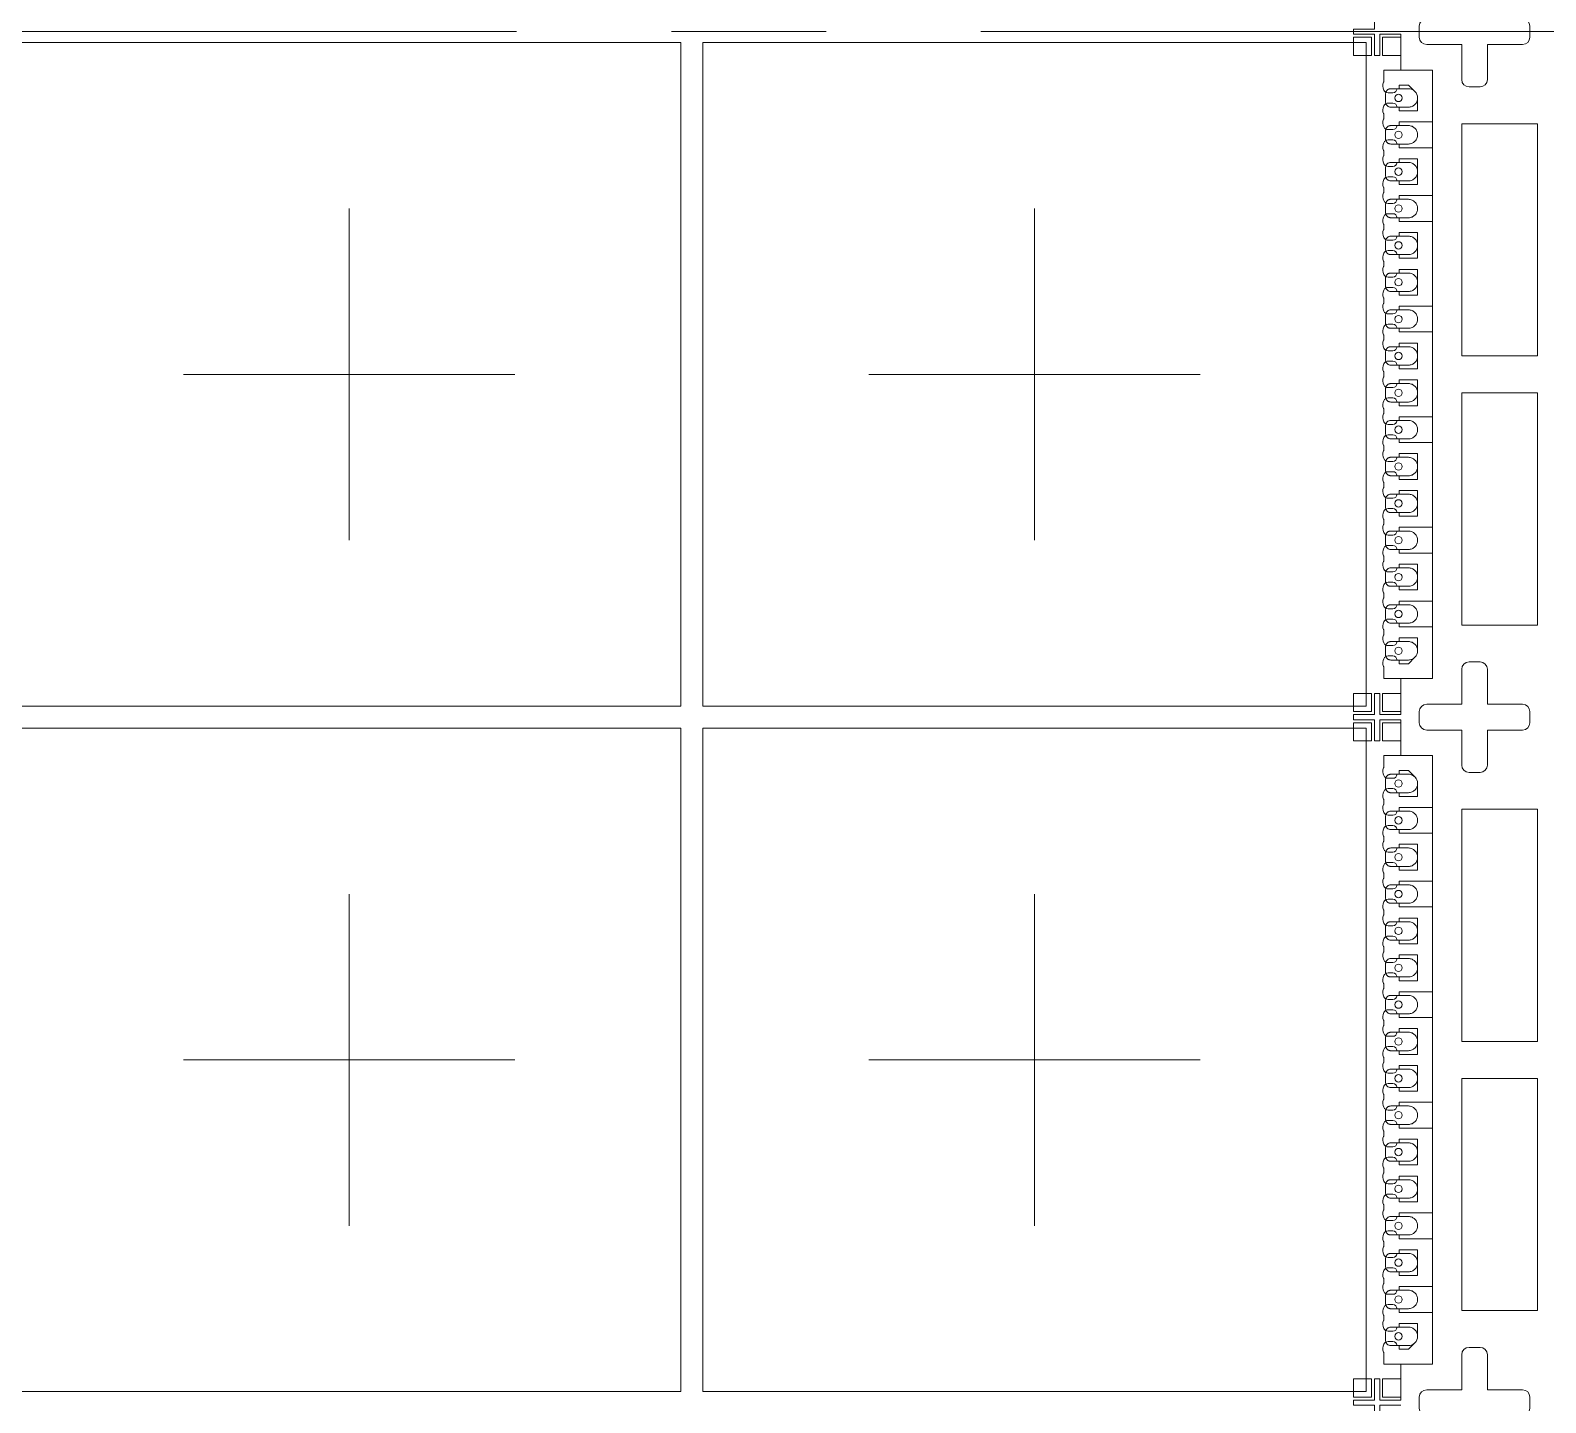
# Model space of a CAD drawing. Extents: x 0.5 to 10.25, y 0.33 to 6.92.
# Drawn here: x 2.588 to 3.616, y 3.782 to 4.713 of the extents above; entities that cross this region are included whole.
import ezdxf

# ---------------------------------------------------------------- set-up
doc = ezdxf.new("R2010")
doc.units = 0
doc.header["$LTSCALE"] = 0.006
doc.header["$MEASUREMENT"] = 0
doc.linetypes.add('CENTER', pattern=[2, 1.25, -0.25, 0.25, -0.25])
doc.linetypes.add('HIDDEN', pattern=[0.375, 0.25, -0.125])
doc.layers.get('0').update_dxf_attribs({"linetype": 'CONTINUOUS'})
for name, color, linetype in [('1', 7, 'CONTINUOUS'), ('1D', 7, 'CONTINUOUS'), ('3D', 7, 'CONTINUOUS')]:
    doc.layers.add(name, color=color, linetype=linetype)

msp = doc.modelspace()

# ---------------------------------------------------------------- linework, layer by layer
at = {"color": 0, "lineweight": 13}
for p, q in [((3.517937, 4.710295), (3.517937, 4.708295)), ((3.517948, 4.695918), (3.517948, 4.685942)), ((3.517959, 4.26317), (3.517959, 4.273148)), ((3.503584, 4.26317), (3.500039, 4.26317)), ((3.517937, 4.250795), (3.517937, 4.248795)), ((3.517937, 4.245295), (3.517937, 4.243295)), ((3.517948, 4.230918), (3.517948, 4.220942)), ((3.517959, 3.79817), (3.517959, 3.808148)), ((3.503584, 3.79817), (3.500039, 3.79817)), ((3.517937, 3.785795), (3.517937, 3.783795))]:
    msp.add_line(p, q, dxfattribs=at)
for points in [[(3.498062, 4.708295), (3.485687, 4.708295), (3.485687, 4.69592), (3.498062, 4.69592)], [(3.505562, 4.708295), (3.517937, 4.708295), (3.517937, 4.69592), (3.505562, 4.69592)], [(3.498062, 4.26317), (3.485687, 4.26317), (3.485687, 4.250795), (3.498062, 4.250795)], [(3.505562, 4.26317), (3.517937, 4.26317), (3.517937, 4.250795), (3.505562, 4.250795)], [(3.498062, 4.243295), (3.485687, 4.243295), (3.485687, 4.23092), (3.498062, 4.23092)], [(3.505562, 4.243295), (3.517937, 4.243295), (3.517937, 4.23092), (3.505562, 4.23092)], [(3.498062, 3.79817), (3.485687, 3.79817), (3.485687, 3.785795), (3.498062, 3.785795)], [(3.505562, 3.79817), (3.517937, 3.79817), (3.517937, 3.785795), (3.505562, 3.785795)]]:
    msp.add_lwpolyline(points, close=True, dxfattribs=at)
for points in [[(3.539312, 4.650795), (3.51683, 4.650795), (3.51683, 4.648295), (3.515326, 4.648295, -0.39913711), (3.51243, 4.645545), (3.509404, 4.645545, -0.27711491), (3.506315, 4.647399, -0.23940692), (3.506212, 4.652682, 0.11309496), (3.506312, 4.653118), (3.506312, 4.655972, 0.11309496), (3.506212, 4.656407, -0.23940692), (3.506315, 4.66169, -0.27711491), (3.509404, 4.663545), (3.51243, 4.663545, -0.39913711), (3.515326, 4.660795), (3.51683, 4.660795), (3.51683, 4.658295), (3.529312, 4.658295), (3.529312, 4.667067, 0.20158283), (3.527481, 4.671464), (3.523151, 4.675795), (3.51683, 4.675795), (3.51683, 4.673295), (3.515326, 4.673295, -0.39913711), (3.51243, 4.670545), (3.509404, 4.670545, -0.27711491), (3.506315, 4.672399, -0.23940701), (3.506212, 4.677682, 0.11309496), (3.506312, 4.678118), (3.506312, 4.685942), (3.539312, 4.685942), (3.539312, 4.273148)], [(3.539312, 4.600795), (3.51683, 4.600795), (3.51683, 4.598295), (3.515326, 4.598295, -0.39913711), (3.51243, 4.595545), (3.509404, 4.595545, -0.27711491), (3.506315, 4.597399, -0.23940692), (3.506212, 4.602682, 0.11309496), (3.506312, 4.603118), (3.506312, 4.605972, 0.11309496), (3.506212, 4.606407, -0.23940692), (3.506315, 4.61169, -0.27711491), (3.509404, 4.613545), (3.51243, 4.613545, -0.39913711), (3.515326, 4.610795), (3.51683, 4.610795), (3.51683, 4.608295), (3.529312, 4.608295), (3.529312, 4.625795), (3.51683, 4.625795), (3.51683, 4.623295), (3.515326, 4.623295, -0.39913711), (3.51243, 4.620545), (3.509404, 4.620545, -0.27711491), (3.506315, 4.622399, -0.23940692), (3.506212, 4.627682, 0.11309496), (3.506312, 4.628118), (3.506312, 4.630972, 0.11309496), (3.506212, 4.631407, -0.23940692), (3.506315, 4.63669, -0.27711491), (3.509404, 4.638545), (3.51243, 4.638545, -0.39913711), (3.515326, 4.635795), (3.51683, 4.635795), (3.51683, 4.633295), (3.539312, 4.633295)], [(3.539312, 4.525795), (3.51683, 4.525795), (3.51683, 4.523295), (3.515326, 4.523295, -0.39913711), (3.51243, 4.520545), (3.509404, 4.520545, -0.27711491), (3.506315, 4.522399, -0.23940692), (3.506212, 4.527682, 0.11309496), (3.506312, 4.528118), (3.506312, 4.530972, 0.11309496), (3.506212, 4.531407, -0.23940692), (3.506315, 4.53669, -0.27711491), (3.509404, 4.538545), (3.51243, 4.538545, -0.39913711), (3.515326, 4.535795), (3.51683, 4.535795), (3.51683, 4.533295), (3.529312, 4.533295), (3.529312, 4.550795), (3.51683, 4.550795), (3.51683, 4.548295), (3.515326, 4.548295, -0.39913711), (3.51243, 4.545545), (3.509404, 4.545545, -0.27711491), (3.506315, 4.547399, -0.23940692), (3.506212, 4.552682, 0.11309496), (3.506312, 4.553118), (3.506312, 4.555972, 0.11309496), (3.506212, 4.556407, -0.23940692), (3.506315, 4.56169, -0.27711491), (3.509404, 4.563545), (3.51243, 4.563545, -0.39913711), (3.515326, 4.560795), (3.51683, 4.560795), (3.51683, 4.558295), (3.529312, 4.558295), (3.529312, 4.575795), (3.51683, 4.575795), (3.51683, 4.573295), (3.515326, 4.573295, -0.39913711), (3.51243, 4.570545), (3.509404, 4.570545, -0.27711491), (3.506315, 4.572399, -0.23940692), (3.506212, 4.577682, 0.11309496), (3.506312, 4.578118), (3.506312, 4.580972, 0.11309496), (3.506212, 4.581407, -0.23940692), (3.506315, 4.58669, -0.27711491), (3.509404, 4.588545), (3.51243, 4.588545, -0.39913711), (3.515326, 4.585795), (3.51683, 4.585795), (3.51683, 4.583295), (3.539312, 4.583295)], [(3.539312, 4.450795), (3.51683, 4.450795), (3.51683, 4.448295), (3.515326, 4.448295, -0.39913711), (3.51243, 4.445545), (3.509404, 4.445545, -0.27711491), (3.506315, 4.447399, -0.23940692), (3.506212, 4.452682, 0.11309496), (3.506312, 4.453118), (3.506312, 4.455972, 0.11309496), (3.506212, 4.456407, -0.23940692), (3.506315, 4.46169, -0.27711491), (3.509404, 4.463545), (3.51243, 4.463545, -0.39913711), (3.515326, 4.460795), (3.51683, 4.460795), (3.51683, 4.458295), (3.529312, 4.458295), (3.529312, 4.475795), (3.51683, 4.475795), (3.51683, 4.473295), (3.515326, 4.473295, -0.39913711), (3.51243, 4.470545), (3.509404, 4.470545, -0.27711491), (3.506315, 4.472399, -0.23940692), (3.506212, 4.477682, 0.11309496), (3.506312, 4.478118), (3.506312, 4.480972, 0.11309496), (3.506212, 4.481407, -0.23940692), (3.506315, 4.48669, -0.27711491), (3.509404, 4.488545), (3.51243, 4.488545, -0.39913711), (3.515326, 4.485795), (3.51683, 4.485795), (3.51683, 4.483295), (3.529312, 4.483295), (3.529312, 4.500795), (3.51683, 4.500795), (3.51683, 4.498295), (3.515326, 4.498295, -0.39913711), (3.51243, 4.495545), (3.509404, 4.495545, -0.27711491), (3.506315, 4.497399, -0.23940692), (3.506212, 4.502682, 0.11309496), (3.506312, 4.503118), (3.506312, 4.505972, 0.11309496), (3.506212, 4.506407, -0.23940692), (3.506315, 4.51169, -0.27711491), (3.509404, 4.513545), (3.51243, 4.513545, -0.39913711), (3.515326, 4.510795), (3.51683, 4.510795), (3.51683, 4.508295), (3.539312, 4.508295)], [(3.539312, 4.375795), (3.51683, 4.375795), (3.51683, 4.373295), (3.515326, 4.373295, -0.39913711), (3.51243, 4.370545), (3.509404, 4.370545, -0.27711491), (3.506315, 4.372399, -0.23940692), (3.506212, 4.377682, 0.11309496), (3.506312, 4.378118), (3.506312, 4.380972, 0.11309496), (3.506212, 4.381407, -0.23940692), (3.506315, 4.38669, -0.27711491), (3.509404, 4.388545), (3.51243, 4.388545, -0.39913711), (3.515326, 4.385795), (3.51683, 4.385795), (3.51683, 4.383295), (3.529312, 4.383295), (3.529312, 4.400795), (3.51683, 4.400795), (3.51683, 4.398295), (3.515326, 4.398295, -0.39913711), (3.51243, 4.395545), (3.509404, 4.395545, -0.27711491), (3.506315, 4.397399, -0.23940692), (3.506212, 4.402682, 0.11309496), (3.506312, 4.403118), (3.506312, 4.405972, 0.11309496), (3.506212, 4.406407, -0.23940692), (3.506315, 4.41169, -0.27711491), (3.509404, 4.413545), (3.51243, 4.413545, -0.39913711), (3.515326, 4.410795), (3.51683, 4.410795), (3.51683, 4.408295), (3.529312, 4.408295), (3.529312, 4.425795), (3.51683, 4.425795), (3.51683, 4.423295), (3.515326, 4.423295, -0.39913711), (3.51243, 4.420545), (3.509404, 4.420545, -0.27711491), (3.506315, 4.422399, -0.23940692), (3.506212, 4.427682, 0.11309496), (3.506312, 4.428118), (3.506312, 4.430972, 0.11309496), (3.506212, 4.431407, -0.23940692), (3.506315, 4.43669, -0.27711491), (3.509404, 4.438545), (3.51243, 4.438545, -0.39913711), (3.515326, 4.435795), (3.51683, 4.435795), (3.51683, 4.433295), (3.539312, 4.433295)], [(3.539312, 4.325795), (3.51683, 4.325795), (3.51683, 4.323295), (3.515326, 4.323295, -0.39913711), (3.51243, 4.320545), (3.509404, 4.320545, -0.27711491), (3.506315, 4.322399, -0.23940692), (3.506212, 4.327682, 0.11309496), (3.506312, 4.328118), (3.506312, 4.330972, 0.11309496), (3.506212, 4.331407, -0.23940692), (3.506315, 4.33669, -0.27711491), (3.509404, 4.338545), (3.51243, 4.338545, -0.39913711), (3.515326, 4.335795), (3.51683, 4.335795), (3.51683, 4.333295), (3.529312, 4.333295), (3.529312, 4.350795), (3.51683, 4.350795), (3.51683, 4.348295), (3.515326, 4.348295, -0.39913711), (3.51243, 4.345545), (3.509404, 4.345545, -0.27711491), (3.506315, 4.347399, -0.23940692), (3.506212, 4.352682, 0.11309496), (3.506312, 4.353118), (3.506312, 4.355972, 0.11309496), (3.506212, 4.356407, -0.23940692), (3.506315, 4.36169, -0.27711491), (3.509404, 4.363545), (3.51243, 4.363545, -0.39913711), (3.515326, 4.360795), (3.51683, 4.360795), (3.51683, 4.358295), (3.539312, 4.358295)], [(3.539312, 4.273148), (3.506312, 4.273148), (3.506312, 4.280972, 0.11309496), (3.506212, 4.281407, -0.23940701), (3.506315, 4.28669, -0.27711491), (3.509404, 4.288545), (3.51243, 4.288545, -0.39913711), (3.515326, 4.285795), (3.51683, 4.285795), (3.51683, 4.283295), (3.523151, 4.283295), (3.527481, 4.287626, 0.20158283), (3.529312, 4.292023), (3.529312, 4.300795), (3.51683, 4.300795), (3.51683, 4.298295), (3.515326, 4.298295, -0.39913711), (3.51243, 4.295545), (3.509404, 4.295545, -0.27711491), (3.506315, 4.297399, -0.23940692), (3.506212, 4.302682, 0.11309496), (3.506312, 4.303118), (3.506312, 4.305972, 0.11309496), (3.506212, 4.306407, -0.23940692), (3.506315, 4.31169, -0.27711491), (3.509404, 4.313545), (3.51243, 4.313545, -0.39913711), (3.515326, 4.310795), (3.51683, 4.310795), (3.51683, 4.308295), (3.539312, 4.308295)], [(3.539312, 4.185795), (3.51683, 4.185795), (3.51683, 4.183295), (3.515326, 4.183295, -0.39913711), (3.51243, 4.180545), (3.509404, 4.180545, -0.27711491), (3.506315, 4.182399, -0.23940692), (3.506212, 4.187682, 0.11309496), (3.506312, 4.188118), (3.506312, 4.190972, 0.11309496), (3.506212, 4.191407, -0.23940692), (3.506315, 4.19669, -0.27711491), (3.509404, 4.198545), (3.51243, 4.198545, -0.39913711), (3.515326, 4.195795), (3.51683, 4.195795), (3.51683, 4.193295), (3.529312, 4.193295), (3.529312, 4.202067, 0.20158283), (3.527481, 4.206464), (3.523151, 4.210795), (3.51683, 4.210795), (3.51683, 4.208295), (3.515326, 4.208295, -0.39913711), (3.51243, 4.205545), (3.509404, 4.205545, -0.27711491), (3.506315, 4.207399, -0.23940701), (3.506212, 4.212682, 0.11309496), (3.506312, 4.213118), (3.506312, 4.220942), (3.539312, 4.220942), (3.539312, 3.808148)], [(3.539312, 4.135795), (3.51683, 4.135795), (3.51683, 4.133295), (3.515326, 4.133295, -0.39913711), (3.51243, 4.130545), (3.509404, 4.130545, -0.27711491), (3.506315, 4.132399, -0.23940692), (3.506212, 4.137682, 0.11309496), (3.506312, 4.138118), (3.506312, 4.140972, 0.11309496), (3.506212, 4.141407, -0.23940692), (3.506315, 4.14669, -0.27711491), (3.509404, 4.148545), (3.51243, 4.148545, -0.39913711), (3.515326, 4.145795), (3.51683, 4.145795), (3.51683, 4.143295), (3.529312, 4.143295), (3.529312, 4.160795), (3.51683, 4.160795), (3.51683, 4.158295), (3.515326, 4.158295, -0.39913711), (3.51243, 4.155545), (3.509404, 4.155545, -0.27711491), (3.506315, 4.157399, -0.23940692), (3.506212, 4.162682, 0.11309496), (3.506312, 4.163118), (3.506312, 4.165972, 0.11309496), (3.506212, 4.166407, -0.23940692), (3.506315, 4.17169, -0.27711491), (3.509404, 4.173545), (3.51243, 4.173545, -0.39913711), (3.515326, 4.170795), (3.51683, 4.170795), (3.51683, 4.168295), (3.539312, 4.168295)], [(3.539312, 4.060795), (3.51683, 4.060795), (3.51683, 4.058295), (3.515326, 4.058295, -0.39913711), (3.51243, 4.055545), (3.509404, 4.055545, -0.27711491), (3.506315, 4.057399, -0.23940692), (3.506212, 4.062682, 0.11309496), (3.506312, 4.063118), (3.506312, 4.065972, 0.11309496), (3.506212, 4.066407, -0.23940692), (3.506315, 4.07169, -0.27711491), (3.509404, 4.073545), (3.51243, 4.073545, -0.39913711), (3.515326, 4.070795), (3.51683, 4.070795), (3.51683, 4.068295), (3.529312, 4.068295), (3.529312, 4.085795), (3.51683, 4.085795), (3.51683, 4.083295), (3.515326, 4.083295, -0.39913711), (3.51243, 4.080545), (3.509404, 4.080545, -0.27711491), (3.506315, 4.082399, -0.23940692), (3.506212, 4.087682, 0.11309496), (3.506312, 4.088118), (3.506312, 4.090972, 0.11309496), (3.506212, 4.091407, -0.23940692), (3.506315, 4.09669, -0.27711491), (3.509404, 4.098545), (3.51243, 4.098545, -0.39913711), (3.515326, 4.095795), (3.51683, 4.095795), (3.51683, 4.093295), (3.529312, 4.093295), (3.529312, 4.110795), (3.51683, 4.110795), (3.51683, 4.108295), (3.515326, 4.108295, -0.39913711), (3.51243, 4.105545), (3.509404, 4.105545, -0.27711491), (3.506315, 4.107399, -0.23940692), (3.506212, 4.112682, 0.11309496), (3.506312, 4.113118), (3.506312, 4.115972, 0.11309496), (3.506212, 4.116407, -0.23940692), (3.506315, 4.12169, -0.27711491), (3.509404, 4.123545), (3.51243, 4.123545, -0.39913711), (3.515326, 4.120795), (3.51683, 4.120795), (3.51683, 4.118295), (3.539312, 4.118295)], [(3.539312, 3.985795), (3.51683, 3.985795), (3.51683, 3.983295), (3.515326, 3.983295, -0.39913711), (3.51243, 3.980545), (3.509404, 3.980545, -0.27711491), (3.506315, 3.982399, -0.23940692), (3.506212, 3.987682, 0.11309496), (3.506312, 3.988118), (3.506312, 3.990972, 0.11309496), (3.506212, 3.991407, -0.23940692), (3.506315, 3.99669, -0.27711491), (3.509404, 3.998545), (3.51243, 3.998545, -0.39913711), (3.515326, 3.995795), (3.51683, 3.995795), (3.51683, 3.993295), (3.529312, 3.993295), (3.529312, 4.010795), (3.51683, 4.010795), (3.51683, 4.008295), (3.515326, 4.008295, -0.39913711), (3.51243, 4.005545), (3.509404, 4.005545, -0.27711491), (3.506315, 4.007399, -0.23940692), (3.506212, 4.012682, 0.11309496), (3.506312, 4.013118), (3.506312, 4.015972, 0.11309496), (3.506212, 4.016407, -0.23940692), (3.506315, 4.02169, -0.27711491), (3.509404, 4.023545), (3.51243, 4.023545, -0.39913711), (3.515326, 4.020795), (3.51683, 4.020795), (3.51683, 4.018295), (3.529312, 4.018295), (3.529312, 4.035795), (3.51683, 4.035795), (3.51683, 4.033295), (3.515326, 4.033295, -0.39913711), (3.51243, 4.030545), (3.509404, 4.030545, -0.27711491), (3.506315, 4.032399, -0.23940692), (3.506212, 4.037682, 0.11309496), (3.506312, 4.038118), (3.506312, 4.040972, 0.11309496), (3.506212, 4.041407, -0.23940692), (3.506315, 4.04669, -0.27711491), (3.509404, 4.048545), (3.51243, 4.048545, -0.39913711), (3.515326, 4.045795), (3.51683, 4.045795), (3.51683, 4.043295), (3.539312, 4.043295)], [(3.539312, 3.910795), (3.51683, 3.910795), (3.51683, 3.908295), (3.515326, 3.908295, -0.39913711), (3.51243, 3.905545), (3.509404, 3.905545, -0.27711491), (3.506315, 3.907399, -0.23940692), (3.506212, 3.912682, 0.11309496), (3.506312, 3.913118), (3.506312, 3.915972, 0.11309496), (3.506212, 3.916407, -0.23940692), (3.506315, 3.92169, -0.27711491), (3.509404, 3.923545), (3.51243, 3.923545, -0.39913711), (3.515326, 3.920795), (3.51683, 3.920795), (3.51683, 3.918295), (3.529312, 3.918295), (3.529312, 3.935795), (3.51683, 3.935795), (3.51683, 3.933295), (3.515326, 3.933295, -0.39913711), (3.51243, 3.930545), (3.509404, 3.930545, -0.27711491), (3.506315, 3.932399, -0.23940692), (3.506212, 3.937682, 0.11309496), (3.506312, 3.938118), (3.506312, 3.940972, 0.11309496), (3.506212, 3.941407, -0.23940692), (3.506315, 3.94669, -0.27711491), (3.509404, 3.948545), (3.51243, 3.948545, -0.39913711), (3.515326, 3.945795), (3.51683, 3.945795), (3.51683, 3.943295), (3.529312, 3.943295), (3.529312, 3.960795), (3.51683, 3.960795), (3.51683, 3.958295), (3.515326, 3.958295, -0.39913711), (3.51243, 3.955545), (3.509404, 3.955545, -0.27711491), (3.506315, 3.957399, -0.23940692), (3.506212, 3.962682, 0.11309496), (3.506312, 3.963118), (3.506312, 3.965972, 0.11309496), (3.506212, 3.966407, -0.23940692), (3.506315, 3.97169, -0.27711491), (3.509404, 3.973545), (3.51243, 3.973545, -0.39913711), (3.515326, 3.970795), (3.51683, 3.970795), (3.51683, 3.968295), (3.539312, 3.968295)], [(3.539312, 3.860795), (3.51683, 3.860795), (3.51683, 3.858295), (3.515326, 3.858295, -0.39913711), (3.51243, 3.855545), (3.509404, 3.855545, -0.27711491), (3.506315, 3.857399, -0.23940692), (3.506212, 3.862682, 0.11309496), (3.506312, 3.863118), (3.506312, 3.865972, 0.11309496), (3.506212, 3.866407, -0.23940692), (3.506315, 3.87169, -0.27711491), (3.509404, 3.873545), (3.51243, 3.873545, -0.39913711), (3.515326, 3.870795), (3.51683, 3.870795), (3.51683, 3.868295), (3.529312, 3.868295), (3.529312, 3.885795), (3.51683, 3.885795), (3.51683, 3.883295), (3.515326, 3.883295, -0.39913711), (3.51243, 3.880545), (3.509404, 3.880545, -0.27711491), (3.506315, 3.882399, -0.23940692), (3.506212, 3.887682, 0.11309496), (3.506312, 3.888118), (3.506312, 3.890972, 0.11309496), (3.506212, 3.891407, -0.23940692), (3.506315, 3.89669, -0.27711491), (3.509404, 3.898545), (3.51243, 3.898545, -0.39913711), (3.515326, 3.895795), (3.51683, 3.895795), (3.51683, 3.893295), (3.539312, 3.893295)], [(3.539312, 3.808148), (3.506312, 3.808148), (3.506312, 3.815972, 0.11309496), (3.506212, 3.816407, -0.23940701), (3.506315, 3.82169, -0.27711491), (3.509404, 3.823545), (3.51243, 3.823545, -0.39913711), (3.515326, 3.820795), (3.51683, 3.820795), (3.51683, 3.818295), (3.523151, 3.818295), (3.527481, 3.822626, 0.20158283), (3.529312, 3.827023), (3.529312, 3.835795), (3.51683, 3.835795), (3.51683, 3.833295), (3.515326, 3.833295, -0.39913711), (3.51243, 3.830545), (3.509404, 3.830545, -0.27711491), (3.506315, 3.832399, -0.23940692), (3.506212, 3.837682, 0.11309496), (3.506312, 3.838118), (3.506312, 3.840972, 0.11309496), (3.506212, 3.841407, -0.23940692), (3.506315, 3.84669, -0.27711491), (3.509404, 3.848545), (3.51243, 3.848545, -0.39913711), (3.515326, 3.845795), (3.51683, 3.845795), (3.51683, 3.843295), (3.539312, 3.843295)]]:
    msp.add_lwpolyline(points, format="xyb", dxfattribs=at)
for centre in [(3.516312, 4.667045), (3.516312, 4.642045), (3.516312, 4.617045), (3.516312, 4.592045), (3.516312, 4.567045), (3.516312, 4.542045), (3.516312, 4.517045), (3.516312, 4.492045), (3.516312, 4.467045), (3.516312, 4.442045), (3.516312, 4.417045), (3.516312, 4.392045), (3.516312, 4.367045), (3.516312, 4.342045), (3.516312, 4.317045), (3.516312, 4.292045), (3.516312, 4.202045), (3.516312, 4.177045), (3.516312, 4.152045), (3.516312, 4.127045), (3.516312, 4.102045), (3.516312, 4.077045), (3.516312, 4.052045), (3.516312, 4.027045), (3.516312, 4.002045), (3.516312, 3.977045), (3.516312, 3.952045), (3.516312, 3.927045), (3.516312, 3.902045), (3.516312, 3.877045), (3.516312, 3.852045), (3.516312, 3.827045)]:
    msp.add_circle(centre, 0.0025, dxfattribs=at)
at = {"layer": '1', "lineweight": 13}
for points in [[(3.530437, 4.708295, 0.41421356), (3.535437, 4.703295), (3.559187, 4.703295), (3.559187, 4.679545, 0.41421356), (3.564187, 4.674545), (3.571687, 4.674545, 0.41421356), (3.576687, 4.679545), (3.576687, 4.703295), (3.600437, 4.703295, 0.41421356), (3.605437, 4.708295), (3.605437, 4.715795, 0.41421356), (3.600437, 4.720795), (3.576687, 4.720795), (3.576687, 4.744545, 0.41421356), (3.571687, 4.749545), (3.564187, 4.749545, 0.41421356), (3.559187, 4.744545), (3.559187, 4.720795), (3.535437, 4.720795, 0.41421356), (3.530437, 4.715795)], [(3.530437, 4.243295, 0.41421356), (3.535437, 4.238295), (3.559187, 4.238295), (3.559187, 4.214545, 0.41421356), (3.564187, 4.209545), (3.571687, 4.209545, 0.41421356), (3.576687, 4.214545), (3.576687, 4.238295), (3.600437, 4.238295, 0.41421356), (3.605437, 4.243295), (3.605437, 4.250795, 0.41421356), (3.600437, 4.255795), (3.576687, 4.255795), (3.576687, 4.279545, 0.41421356), (3.571687, 4.284545), (3.564187, 4.284545, 0.41421356), (3.559187, 4.279545), (3.559187, 4.255795), (3.535437, 4.255795, 0.41421356), (3.530437, 4.250795)], [(3.530437, 3.778295, 0.41421356), (3.535437, 3.773295), (3.559187, 3.773295), (3.559187, 3.749545, 0.41421356), (3.564187, 3.744545), (3.571687, 3.744545, 0.41421356), (3.576687, 3.749545), (3.576687, 3.773295), (3.600437, 3.773295, 0.41421356), (3.605437, 3.778295), (3.605437, 3.785795, 0.41421356), (3.600437, 3.790795), (3.576687, 3.790795), (3.576687, 3.814545, 0.41421356), (3.571687, 3.819545), (3.564187, 3.819545, 0.41421356), (3.559187, 3.814545), (3.559187, 3.790795), (3.535437, 3.790795, 0.41421356), (3.530437, 3.785795)]]:
    msp.add_lwpolyline(points, format="xyb", close=True, dxfattribs=at)
for points in [[(3.610562, 4.492045), (3.559312, 4.492045), (3.559312, 4.649545), (3.610562, 4.649545)], [(3.610562, 4.467045), (3.559312, 4.467045), (3.559312, 4.309545), (3.610562, 4.309545)], [(3.610562, 4.027045), (3.559312, 4.027045), (3.559312, 4.184545), (3.610562, 4.184545)], [(3.610562, 4.002045), (3.559312, 4.002045), (3.559312, 3.844545), (3.610562, 3.844545)]]:
    msp.add_lwpolyline(points, close=True, dxfattribs=at)
at = {"layer": '1D', "linetype": 'CENTER', "lineweight": 13, "ltscale": 70}
for p, q in [((1.552935, 4.712045), (3.801817, 4.712045)), ((2.579312, 4.704545), (3.029312, 4.704545)), ((3.029312, 4.704545), (3.029312, 4.254545)), ((3.029312, 4.254545), (2.579312, 4.254545))]:
    msp.add_line(p, q, dxfattribs=at)
at = {"layer": '1D', "linetype": 'CENTER', "lineweight": 13, "ltscale": 40}
for p, q in [((2.804312, 4.367045), (2.804312, 4.592045)), ((3.269312, 4.367045), (3.269312, 4.592045)), ((2.691812, 4.479545), (2.916812, 4.479545)), ((3.156812, 4.479545), (3.381812, 4.479545)), ((2.804312, 3.902045), (2.804312, 4.127045)), ((3.269312, 3.902045), (3.269312, 4.127045)), ((2.691812, 4.014545), (2.916812, 4.014545)), ((3.156812, 4.014545), (3.381812, 4.014545))]:
    msp.add_line(p, q, dxfattribs=at)
at = {"layer": '1D', "linetype": 'CENTER', "lineweight": 13, "ltscale": 70}
for points in [[(3.494312, 4.254545), (3.044312, 4.254545), (3.044312, 4.704545), (3.494312, 4.704545)], [(3.029312, 3.789545), (2.579312, 3.789545), (2.579312, 4.239545), (3.029312, 4.239545)], [(3.494312, 3.789545), (3.044312, 3.789545), (3.044312, 4.239545), (3.494312, 4.239545)]]:
    msp.add_lwpolyline(points, close=True, dxfattribs=at)
at = {"layer": '3D', "color": 0, "linetype": 'HIDDEN', "lineweight": 13, "ltscale": 10}
for points in [[(3.517937, 4.710295), (3.503584, 4.710295), (3.503584, 4.69592), (3.501789, 4.69592), (3.500039, 4.69592), (3.500039, 4.710295), (3.485687, 4.710295), (3.485687, 4.713795), (3.500039, 4.713795), (3.500039, 4.72817)], [(3.517937, 4.245295), (3.503584, 4.245295), (3.503584, 4.23092), (3.501789, 4.23092), (3.500039, 4.23092), (3.500039, 4.245295), (3.485687, 4.245295), (3.485687, 4.248795), (3.500039, 4.248795), (3.500039, 4.26317)], [(3.503584, 4.26317), (3.503584, 4.248795), (3.517937, 4.248795)], [(3.517937, 3.780295), (3.503584, 3.780295), (3.503584, 3.76592), (3.501789, 3.76592), (3.500039, 3.76592), (3.500039, 3.780295), (3.485687, 3.780295), (3.485687, 3.783795), (3.500039, 3.783795), (3.500039, 3.79817)], [(3.503584, 3.79817), (3.503584, 3.783795), (3.517937, 3.783795)]]:
    msp.add_lwpolyline(points, dxfattribs=at)
at = {"layer": '3D', "color": 0, "linetype": 'HIDDEN', "lineweight": 13, "ltscale": 40}
for points in [[(3.523062, 4.673295), (3.511062, 4.673295, 0.41421338), (3.507562, 4.669795), (3.507562, 4.664295, 0.41421317), (3.511062, 4.660795), (3.523062, 4.660795, 0.99999966)], [(3.523062, 4.648295), (3.511062, 4.648295, 0.41421338), (3.507562, 4.644795), (3.507562, 4.639295, 0.41421317), (3.511062, 4.635795), (3.523062, 4.635795, 0.99999966)], [(3.523062, 4.623295), (3.511062, 4.623295, 0.41421338), (3.507562, 4.619795), (3.507562, 4.614295, 0.41421317), (3.511062, 4.610795), (3.523062, 4.610795, 0.99999966)], [(3.523062, 4.598295), (3.511062, 4.598295, 0.41421338), (3.507562, 4.594795), (3.507562, 4.589295, 0.41421317), (3.511062, 4.585795), (3.523062, 4.585795, 0.99999966)], [(3.523062, 4.573295), (3.511062, 4.573295, 0.41421338), (3.507562, 4.569795), (3.507562, 4.564295, 0.41421317), (3.511062, 4.560795), (3.523062, 4.560795, 0.99999966)], [(3.523062, 4.548295), (3.511062, 4.548295, 0.41421338), (3.507562, 4.544795), (3.507562, 4.539295, 0.41421317), (3.511062, 4.535795), (3.523062, 4.535795, 0.99999966)], [(3.523062, 4.523295), (3.511062, 4.523295, 0.41421338), (3.507562, 4.519795), (3.507562, 4.514295, 0.41421317), (3.511062, 4.510795), (3.523062, 4.510795, 0.99999966)], [(3.523062, 4.498295), (3.511062, 4.498295, 0.41421338), (3.507562, 4.494795), (3.507562, 4.489295, 0.41421317), (3.511062, 4.485795), (3.523062, 4.485795, 0.99999966)], [(3.523062, 4.460795), (3.511062, 4.460795, -0.41421338), (3.507562, 4.464295), (3.507562, 4.469795, -0.41421317), (3.511062, 4.473295), (3.523062, 4.473295, -0.99999966)], [(3.523062, 4.435795), (3.511062, 4.435795, -0.41421338), (3.507562, 4.439295), (3.507562, 4.444795, -0.41421317), (3.511062, 4.448295), (3.523062, 4.448295, -0.99999966)], [(3.523062, 4.410795), (3.511062, 4.410795, -0.41421338), (3.507562, 4.414295), (3.507562, 4.419795, -0.41421317), (3.511062, 4.423295), (3.523062, 4.423295, -0.99999966)], [(3.523062, 4.385795), (3.511062, 4.385795, -0.41421338), (3.507562, 4.389295), (3.507562, 4.394795, -0.41421317), (3.511062, 4.398295), (3.523062, 4.398295, -0.99999966)], [(3.523062, 4.360795), (3.511062, 4.360795, -0.41421338), (3.507562, 4.364295), (3.507562, 4.369795, -0.41421317), (3.511062, 4.373295), (3.523062, 4.373295, -0.99999966)], [(3.523062, 4.335795), (3.511062, 4.335795, -0.41421338), (3.507562, 4.339295), (3.507562, 4.344795, -0.41421317), (3.511062, 4.348295), (3.523062, 4.348295, -0.99999966)], [(3.523062, 4.310795), (3.511062, 4.310795, -0.41421338), (3.507562, 4.314295), (3.507562, 4.319795, -0.41421317), (3.511062, 4.323295), (3.523062, 4.323295, -0.99999966)], [(3.523062, 4.285795), (3.511062, 4.285795, -0.41421338), (3.507562, 4.289295), (3.507562, 4.294795, -0.41421317), (3.511062, 4.298295), (3.523062, 4.298295, -0.99999966)], [(3.523062, 4.208295), (3.511062, 4.208295, 0.41421338), (3.507562, 4.204795), (3.507562, 4.199295, 0.41421317), (3.511062, 4.195795), (3.523062, 4.195795, 0.99999966)], [(3.523062, 4.183295), (3.511062, 4.183295, 0.41421338), (3.507562, 4.179795), (3.507562, 4.174295, 0.41421317), (3.511062, 4.170795), (3.523062, 4.170795, 0.99999966)], [(3.523062, 4.158295), (3.511062, 4.158295, 0.41421338), (3.507562, 4.154795), (3.507562, 4.149295, 0.41421317), (3.511062, 4.145795), (3.523062, 4.145795, 0.99999966)], [(3.523062, 4.133295), (3.511062, 4.133295, 0.41421338), (3.507562, 4.129795), (3.507562, 4.124295, 0.41421317), (3.511062, 4.120795), (3.523062, 4.120795, 0.99999966)], [(3.523062, 4.108295), (3.511062, 4.108295, 0.41421338), (3.507562, 4.104795), (3.507562, 4.099295, 0.41421317), (3.511062, 4.095795), (3.523062, 4.095795, 0.99999966)], [(3.523062, 4.083295), (3.511062, 4.083295, 0.41421338), (3.507562, 4.079795), (3.507562, 4.074295, 0.41421317), (3.511062, 4.070795), (3.523062, 4.070795, 0.99999966)], [(3.523062, 4.058295), (3.511062, 4.058295, 0.41421338), (3.507562, 4.054795), (3.507562, 4.049295, 0.41421317), (3.511062, 4.045795), (3.523062, 4.045795, 0.99999966)], [(3.523062, 4.033295), (3.511062, 4.033295, 0.41421338), (3.507562, 4.029795), (3.507562, 4.024295, 0.41421317), (3.511062, 4.020795), (3.523062, 4.020795, 0.99999966)], [(3.523062, 3.995795), (3.511062, 3.995795, -0.41421338), (3.507562, 3.999295), (3.507562, 4.004795, -0.41421317), (3.511062, 4.008295), (3.523062, 4.008295, -0.99999966)], [(3.523062, 3.970795), (3.511062, 3.970795, -0.41421338), (3.507562, 3.974295), (3.507562, 3.979795, -0.41421317), (3.511062, 3.983295), (3.523062, 3.983295, -0.99999966)], [(3.523062, 3.945795), (3.511062, 3.945795, -0.41421338), (3.507562, 3.949295), (3.507562, 3.954795, -0.41421317), (3.511062, 3.958295), (3.523062, 3.958295, -0.99999966)], [(3.523062, 3.920795), (3.511062, 3.920795, -0.41421338), (3.507562, 3.924295), (3.507562, 3.929795, -0.41421317), (3.511062, 3.933295), (3.523062, 3.933295, -0.99999966)], [(3.523062, 3.895795), (3.511062, 3.895795, -0.41421338), (3.507562, 3.899295), (3.507562, 3.904795, -0.41421317), (3.511062, 3.908295), (3.523062, 3.908295, -0.99999966)], [(3.523062, 3.870795), (3.511062, 3.870795, -0.41421338), (3.507562, 3.874295), (3.507562, 3.879795, -0.41421317), (3.511062, 3.883295), (3.523062, 3.883295, -0.99999966)], [(3.523062, 3.845795), (3.511062, 3.845795, -0.41421338), (3.507562, 3.849295), (3.507562, 3.854795, -0.41421317), (3.511062, 3.858295), (3.523062, 3.858295, -0.99999966)], [(3.523062, 3.820795), (3.511062, 3.820795, -0.41421338), (3.507562, 3.824295), (3.507562, 3.829795, -0.41421317), (3.511062, 3.833295), (3.523062, 3.833295, -0.99999966)]]:
    msp.add_lwpolyline(points, format="xyb", close=True, dxfattribs=at)

doc.saveas('drawing.dxf')
